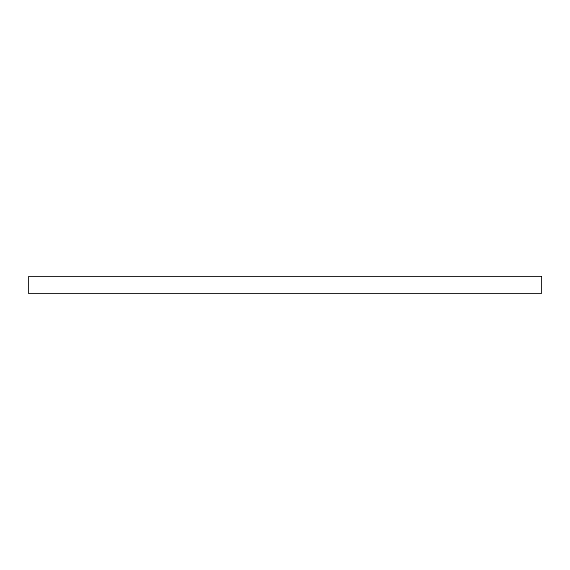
<?xml version="1.0" encoding="UTF-8"?>
<svg xmlns="http://www.w3.org/2000/svg" width="570" height="570" viewBox="0 0 570 570"><rect width="100%" height="100%" fill="white"/><g stroke="black" fill="none" stroke-linecap="round" stroke-linejoin="round"><path stroke-width="0.85" d="M541.5 276.486L28.5 276.486L28.5 293.514L541.5 293.514L541.5 276.486"/></g></svg>
